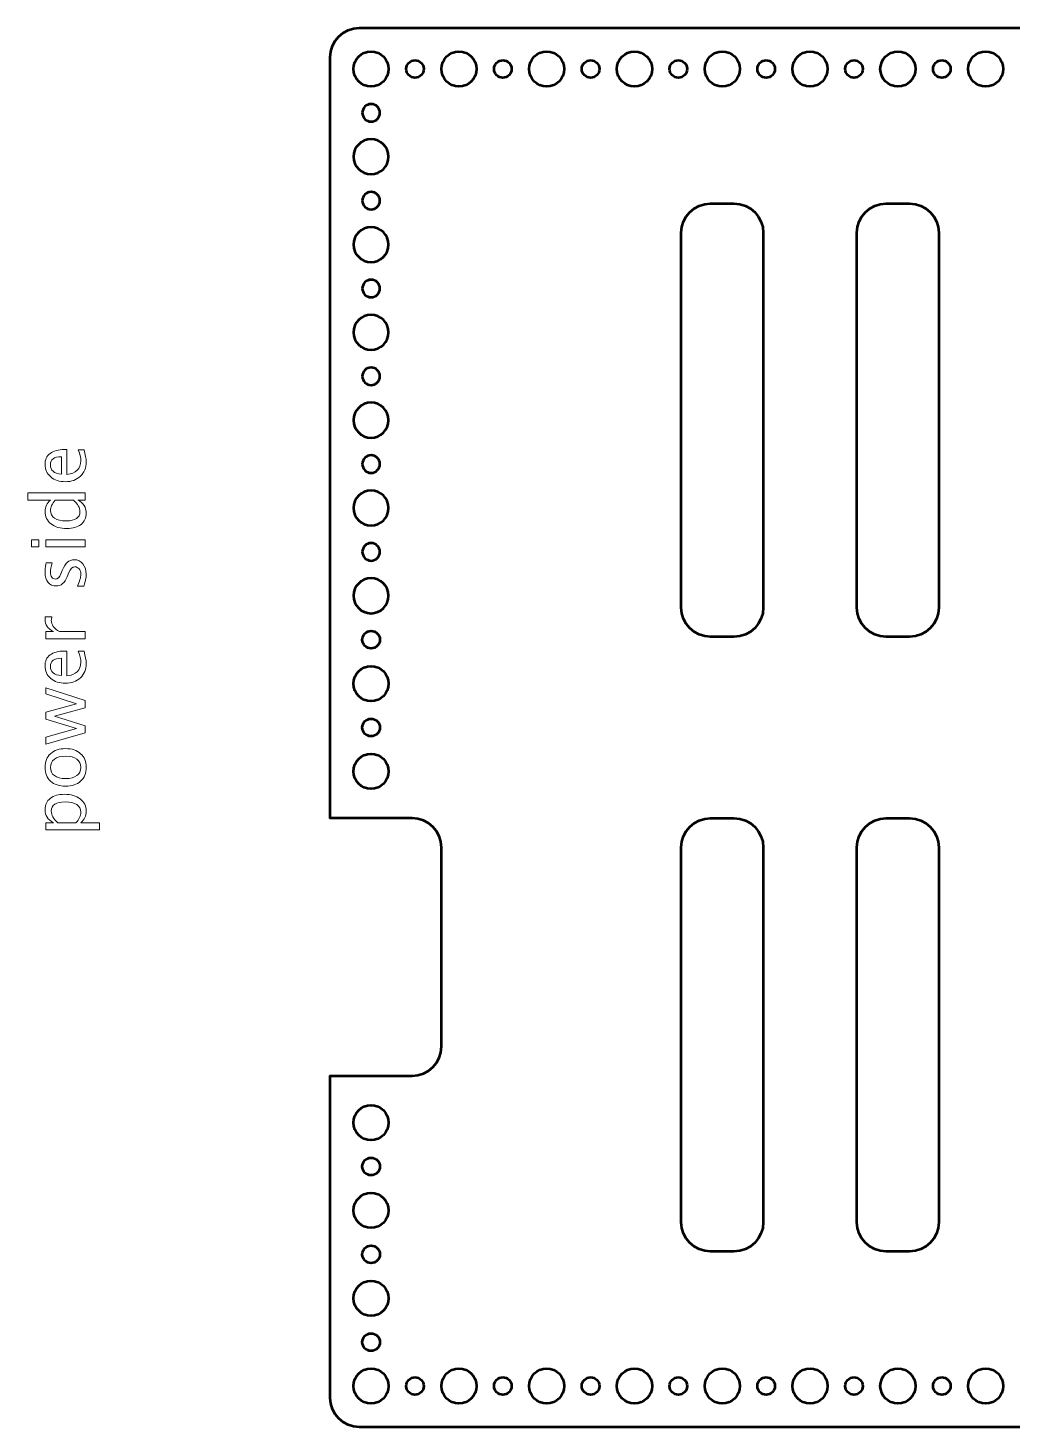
# Model space of a CAD drawing. Header units: centimetres. Extents: x -69 to 69, y -115 to 104.
# Drawn here: x -21.61 to -4.8, y -56.95 to -33.05 of the extents above; entities that cross this region are included whole.
import ezdxf

# ---------------------------------------------------------------- set-up
doc = ezdxf.new("R2010")
doc.units = ezdxf.units.CM
doc.header["$MEASUREMENT"] = 0
doc.layers.add('Layer 1', color=7, linetype='Continuous')

msp = doc.modelspace()

# ---------------------------------------------------------------- linework, layer by layer
at = {"layer": 'Layer 1', "lineweight": 53}
for centre, major_axis in [((-15.75001, -33.75001), (0, 0.30001)), ((-14.25001, -33.75001), (0, 0.30001)), ((-12.75001, -33.75001), (0, 0.30001)), ((-11.25001, -33.75001), (0, 0.30001)), ((-9.75001, -33.75001), (0, 0.30001)), ((-8.25001, -33.75001), (0, 0.30001)), ((-6.75001, -33.75001), (0, 0.30001)), ((-5.25001, -33.75001), (0, 0.30001)), ((-15, -33.75), (0, 0.15)), ((-13.5, -33.75), (0, 0.15)), ((-12, -33.75), (0, 0.15)), ((-10.5, -33.75), (0, 0.15)), ((-9, -33.75), (0, 0.15)), ((-7.5, -33.75), (0, 0.15)), ((-6, -33.75), (0, 0.15)), ((-15.75001, -56.25001), (0, 0.30001)), ((-15, -56.25), (0, 0.15)), ((-14.25001, -56.25001), (0, 0.30001)), ((-13.5, -56.25), (0, 0.15)), ((-12.75001, -56.25001), (0, 0.30001)), ((-12, -56.25), (0, 0.15)), ((-11.25001, -56.25001), (0, 0.30001)), ((-10.5, -56.25), (0, 0.15)), ((-9.75001, -56.25001), (0, 0.30001)), ((-9, -56.25), (0, 0.15)), ((-8.25001, -56.25001), (0, 0.30001)), ((-7.5, -56.25), (0, 0.15)), ((-6.75001, -56.25001), (0, 0.30001)), ((-6, -56.25), (0, 0.15)), ((-5.25001, -56.25001), (0, 0.30001))]:
    msp.add_ellipse(centre, major_axis=major_axis, ratio=1, dxfattribs=at)
for points, knots in [([(16.45, -56.45), (16.45, -56.45), (16.45, -33.55), (16.45, -33.55), (16.45, -33.55), (16.45, -33.27386), (16.22614, -33.05), (15.95, -33.05), (15.95, -33.05), (15.95, -33.05), (-15.95, -33.05), (-15.95, -33.05), (-15.95, -33.05), (-16.22614, -33.05), (-16.45, -33.27386), (-16.45, -33.55), (-16.45, -33.55), (-16.45, -33.55), (-16.45, -46.55), (-16.45, -46.55), (-16.45, -46.55), (-16.45, -46.55), (-15.05, -46.55), (-15.05, -46.55), (-15.05, -46.55), (-14.77386, -46.55), (-14.55, -46.77386), (-14.55, -47.05), (-14.55, -47.05), (-14.55, -47.05), (-14.55, -50.45), (-14.55, -50.45), (-14.55, -50.45), (-14.55, -50.72614), (-14.77386, -50.95), (-15.05, -50.95), (-15.05, -50.95), (-15.05, -50.95), (-16.45, -50.95), (-16.45, -50.95), (-16.45, -50.95), (-16.45, -50.95), (-16.45, -56.45), (-16.45, -56.45), (-16.45, -56.45), (-16.45, -56.72614), (-16.22614, -56.95), (-15.95, -56.95), (-15.95, -56.95), (-15.95, -56.95), (15.95, -56.95), (15.95, -56.95), (15.95, -56.95), (16.22614, -56.95), (16.45, -56.72614), (16.45, -56.45)], [0, 0, 0, 0, 0.06666667, 0.06666667, 0.06666667, 0.06666667, 0.13333333, 0.13333333, 0.13333333, 0.13333333, 0.2, 0.2, 0.2, 0.2, 0.26666667, 0.26666667, 0.26666667, 0.26666667, 0.33333333, 0.33333333, 0.33333333, 0.33333333, 0.4, 0.4, 0.4, 0.4, 0.46666667, 0.46666667, 0.46666667, 0.46666667, 0.53333333, 0.53333333, 0.53333333, 0.53333333, 0.6, 0.6, 0.6, 0.6, 0.66666667, 0.66666667, 0.66666667, 0.66666667, 0.73333333, 0.73333333, 0.73333333, 0.73333333, 0.8, 0.8, 0.8, 0.8, 0.86666667, 0.86666667, 0.86666667, 0.86666667, 1, 1, 1, 1]), ([(-15.9, -34.5), (-15.9, -34.41716), (-15.83284, -34.35), (-15.75, -34.35), (-15.75, -34.35), (-15.66716, -34.35), (-15.6, -34.41716), (-15.6, -34.5), (-15.6, -34.5), (-15.6, -34.58284), (-15.66716, -34.65), (-15.75, -34.65), (-15.75, -34.65), (-15.83284, -34.65), (-15.9, -34.58284), (-15.9, -34.5)], [0, 0, 0, 0, 0.2, 0.2, 0.2, 0.2, 0.4, 0.4, 0.4, 0.4, 0.6, 0.6, 0.6, 0.6, 1, 1, 1, 1]), ([(-16.05, -35.25), (-16.05, -35.08431), (-15.91569, -34.95), (-15.75, -34.95), (-15.75, -34.95), (-15.58431, -34.95), (-15.45, -35.08431), (-15.45, -35.25), (-15.45, -35.25), (-15.45, -35.41569), (-15.58431, -35.55), (-15.75, -35.55), (-15.75, -35.55), (-15.91569, -35.55), (-16.05, -35.41569), (-16.05, -35.25)], [0, 0, 0, 0, 0.2, 0.2, 0.2, 0.2, 0.4, 0.4, 0.4, 0.4, 0.6, 0.6, 0.6, 0.6, 1, 1, 1, 1]), ([(-15.9, -36), (-15.9, -35.91716), (-15.83284, -35.85), (-15.75, -35.85), (-15.75, -35.85), (-15.66716, -35.85), (-15.6, -35.91716), (-15.6, -36), (-15.6, -36), (-15.6, -36.08284), (-15.66716, -36.15), (-15.75, -36.15), (-15.75, -36.15), (-15.83284, -36.15), (-15.9, -36.08284), (-15.9, -36)], [0, 0, 0, 0, 0.2, 0.2, 0.2, 0.2, 0.4, 0.4, 0.4, 0.4, 0.6, 0.6, 0.6, 0.6, 1, 1, 1, 1]), ([(-9.05, -42.95), (-9.05, -42.95), (-9.05, -36.55), (-9.05, -36.55), (-9.05, -36.55), (-9.05, -36.27386), (-9.27386, -36.05), (-9.55, -36.05), (-9.55, -36.05), (-9.55, -36.05), (-9.95, -36.05), (-9.95, -36.05), (-9.95, -36.05), (-10.22614, -36.05), (-10.45, -36.27386), (-10.45, -36.55), (-10.45, -36.55), (-10.45, -36.55), (-10.45, -42.95), (-10.45, -42.95), (-10.45, -42.95), (-10.45, -43.22614), (-10.22614, -43.45), (-9.95, -43.45), (-9.95, -43.45), (-9.95, -43.45), (-9.55, -43.45), (-9.55, -43.45), (-9.55, -43.45), (-9.27386, -43.45), (-9.05, -43.22614), (-9.05, -42.95)], [0, 0, 0, 0, 0.11111111, 0.11111111, 0.11111111, 0.11111111, 0.22222222, 0.22222222, 0.22222222, 0.22222222, 0.33333333, 0.33333333, 0.33333333, 0.33333333, 0.44444444, 0.44444444, 0.44444444, 0.44444444, 0.55555556, 0.55555556, 0.55555556, 0.55555556, 0.66666667, 0.66666667, 0.66666667, 0.66666667, 0.77777778, 0.77777778, 0.77777778, 0.77777778, 1, 1, 1, 1]), ([(-6.05, -42.95), (-6.05, -42.95), (-6.05, -36.55), (-6.05, -36.55), (-6.05, -36.55), (-6.05, -36.27386), (-6.27386, -36.05), (-6.55, -36.05), (-6.55, -36.05), (-6.55, -36.05), (-6.95, -36.05), (-6.95, -36.05), (-6.95, -36.05), (-7.22614, -36.05), (-7.45, -36.27386), (-7.45, -36.55), (-7.45, -36.55), (-7.45, -36.55), (-7.45, -42.95), (-7.45, -42.95), (-7.45, -42.95), (-7.45, -43.22614), (-7.22614, -43.45), (-6.95, -43.45), (-6.95, -43.45), (-6.95, -43.45), (-6.55, -43.45), (-6.55, -43.45), (-6.55, -43.45), (-6.27386, -43.45), (-6.05, -43.22614), (-6.05, -42.95)], [0, 0, 0, 0, 0.11111111, 0.11111111, 0.11111111, 0.11111111, 0.22222222, 0.22222222, 0.22222222, 0.22222222, 0.33333333, 0.33333333, 0.33333333, 0.33333333, 0.44444444, 0.44444444, 0.44444444, 0.44444444, 0.55555556, 0.55555556, 0.55555556, 0.55555556, 0.66666667, 0.66666667, 0.66666667, 0.66666667, 0.77777778, 0.77777778, 0.77777778, 0.77777778, 1, 1, 1, 1]), ([(-16.05, -36.75), (-16.05, -36.58431), (-15.91569, -36.45), (-15.75, -36.45), (-15.75, -36.45), (-15.58431, -36.45), (-15.45, -36.58431), (-15.45, -36.75), (-15.45, -36.75), (-15.45, -36.91569), (-15.58431, -37.05), (-15.75, -37.05), (-15.75, -37.05), (-15.91569, -37.05), (-16.05, -36.91569), (-16.05, -36.75)], [0, 0, 0, 0, 0.2, 0.2, 0.2, 0.2, 0.4, 0.4, 0.4, 0.4, 0.6, 0.6, 0.6, 0.6, 1, 1, 1, 1]), ([(-15.9, -37.5), (-15.9, -37.41716), (-15.83284, -37.35), (-15.75, -37.35), (-15.75, -37.35), (-15.66716, -37.35), (-15.6, -37.41716), (-15.6, -37.5), (-15.6, -37.5), (-15.6, -37.58284), (-15.66716, -37.65), (-15.75, -37.65), (-15.75, -37.65), (-15.83284, -37.65), (-15.9, -37.58284), (-15.9, -37.5)], [0, 0, 0, 0, 0.2, 0.2, 0.2, 0.2, 0.4, 0.4, 0.4, 0.4, 0.6, 0.6, 0.6, 0.6, 1, 1, 1, 1]), ([(-16.05, -38.25), (-16.05, -38.08431), (-15.91569, -37.95), (-15.75, -37.95), (-15.75, -37.95), (-15.58431, -37.95), (-15.45, -38.08431), (-15.45, -38.25), (-15.45, -38.25), (-15.45, -38.41569), (-15.58431, -38.55), (-15.75, -38.55), (-15.75, -38.55), (-15.91569, -38.55), (-16.05, -38.41569), (-16.05, -38.25)], [0, 0, 0, 0, 0.2, 0.2, 0.2, 0.2, 0.4, 0.4, 0.4, 0.4, 0.6, 0.6, 0.6, 0.6, 1, 1, 1, 1]), ([(-15.9, -39), (-15.9, -38.91716), (-15.83284, -38.85), (-15.75, -38.85), (-15.75, -38.85), (-15.66716, -38.85), (-15.6, -38.91716), (-15.6, -39), (-15.6, -39), (-15.6, -39.08284), (-15.66716, -39.15), (-15.75, -39.15), (-15.75, -39.15), (-15.83284, -39.15), (-15.9, -39.08284), (-15.9, -39)], [0, 0, 0, 0, 0.2, 0.2, 0.2, 0.2, 0.4, 0.4, 0.4, 0.4, 0.6, 0.6, 0.6, 0.6, 1, 1, 1, 1]), ([(-16.05, -39.75), (-16.05, -39.58431), (-15.91569, -39.45), (-15.75, -39.45), (-15.75, -39.45), (-15.58431, -39.45), (-15.45, -39.58431), (-15.45, -39.75), (-15.45, -39.75), (-15.45, -39.91569), (-15.58431, -40.05), (-15.75, -40.05), (-15.75, -40.05), (-15.91569, -40.05), (-16.05, -39.91569), (-16.05, -39.75)], [0, 0, 0, 0, 0.2, 0.2, 0.2, 0.2, 0.4, 0.4, 0.4, 0.4, 0.6, 0.6, 0.6, 0.6, 1, 1, 1, 1]), ([(-15.9, -40.5), (-15.9, -40.41716), (-15.83284, -40.35), (-15.75, -40.35), (-15.75, -40.35), (-15.66716, -40.35), (-15.6, -40.41716), (-15.6, -40.5), (-15.6, -40.5), (-15.6, -40.58284), (-15.66716, -40.65), (-15.75, -40.65), (-15.75, -40.65), (-15.83284, -40.65), (-15.9, -40.58284), (-15.9, -40.5)], [0, 0, 0, 0, 0.2, 0.2, 0.2, 0.2, 0.4, 0.4, 0.4, 0.4, 0.6, 0.6, 0.6, 0.6, 1, 1, 1, 1]), ([(-16.05, -41.25), (-16.05, -41.08431), (-15.91569, -40.95), (-15.75, -40.95), (-15.75, -40.95), (-15.58431, -40.95), (-15.45, -41.08431), (-15.45, -41.25), (-15.45, -41.25), (-15.45, -41.41569), (-15.58431, -41.55), (-15.75, -41.55), (-15.75, -41.55), (-15.91569, -41.55), (-16.05, -41.41569), (-16.05, -41.25)], [0, 0, 0, 0, 0.2, 0.2, 0.2, 0.2, 0.4, 0.4, 0.4, 0.4, 0.6, 0.6, 0.6, 0.6, 1, 1, 1, 1]), ([(-15.9, -42), (-15.9, -41.91716), (-15.83284, -41.85), (-15.75, -41.85), (-15.75, -41.85), (-15.66716, -41.85), (-15.6, -41.91716), (-15.6, -42), (-15.6, -42), (-15.6, -42.08284), (-15.66716, -42.15), (-15.75, -42.15), (-15.75, -42.15), (-15.83284, -42.15), (-15.9, -42.08284), (-15.9, -42)], [0, 0, 0, 0, 0.2, 0.2, 0.2, 0.2, 0.4, 0.4, 0.4, 0.4, 0.6, 0.6, 0.6, 0.6, 1, 1, 1, 1]), ([(-16.05, -42.75), (-16.05, -42.58431), (-15.91569, -42.45), (-15.75, -42.45), (-15.75, -42.45), (-15.58431, -42.45), (-15.45, -42.58431), (-15.45, -42.75), (-15.45, -42.75), (-15.45, -42.91569), (-15.58431, -43.05), (-15.75, -43.05), (-15.75, -43.05), (-15.91569, -43.05), (-16.05, -42.91569), (-16.05, -42.75)], [0, 0, 0, 0, 0.2, 0.2, 0.2, 0.2, 0.4, 0.4, 0.4, 0.4, 0.6, 0.6, 0.6, 0.6, 1, 1, 1, 1]), ([(-15.6, -43.5), (-15.6, -43.41716), (-15.66716, -43.35), (-15.75, -43.35), (-15.75, -43.35), (-15.83284, -43.35), (-15.9, -43.41716), (-15.9, -43.5), (-15.9, -43.5), (-15.9, -43.58284), (-15.83284, -43.65), (-15.75, -43.65), (-15.75, -43.65), (-15.66716, -43.65), (-15.6, -43.58284), (-15.6, -43.5)], [0, 0, 0, 0, 0.2, 0.2, 0.2, 0.2, 0.4, 0.4, 0.4, 0.4, 0.6, 0.6, 0.6, 0.6, 1, 1, 1, 1]), ([(-15.45, -44.25), (-15.45, -44.08431), (-15.58431, -43.95), (-15.75, -43.95), (-15.75, -43.95), (-15.91569, -43.95), (-16.05, -44.08431), (-16.05, -44.25), (-16.05, -44.25), (-16.05, -44.41569), (-15.91569, -44.55), (-15.75, -44.55), (-15.75, -44.55), (-15.58431, -44.55), (-15.45, -44.41569), (-15.45, -44.25)], [0, 0, 0, 0, 0.2, 0.2, 0.2, 0.2, 0.4, 0.4, 0.4, 0.4, 0.6, 0.6, 0.6, 0.6, 1, 1, 1, 1]), ([(-15.6, -45), (-15.6, -44.91716), (-15.66716, -44.85), (-15.75, -44.85), (-15.75, -44.85), (-15.83284, -44.85), (-15.9, -44.91716), (-15.9, -45), (-15.9, -45), (-15.9, -45.08284), (-15.83284, -45.15), (-15.75, -45.15), (-15.75, -45.15), (-15.66716, -45.15), (-15.6, -45.08284), (-15.6, -45)], [0, 0, 0, 0, 0.2, 0.2, 0.2, 0.2, 0.4, 0.4, 0.4, 0.4, 0.6, 0.6, 0.6, 0.6, 1, 1, 1, 1]), ([(-15.45, -45.75), (-15.45, -45.58431), (-15.58431, -45.45), (-15.75, -45.45), (-15.75, -45.45), (-15.91569, -45.45), (-16.05, -45.58431), (-16.05, -45.75), (-16.05, -45.75), (-16.05, -45.91569), (-15.91569, -46.05), (-15.75, -46.05), (-15.75, -46.05), (-15.58431, -46.05), (-15.45, -45.91569), (-15.45, -45.75)], [0, 0, 0, 0, 0.2, 0.2, 0.2, 0.2, 0.4, 0.4, 0.4, 0.4, 0.6, 0.6, 0.6, 0.6, 1, 1, 1, 1]), ([(-9.05, -53.45), (-9.05, -53.45), (-9.05, -47.05), (-9.05, -47.05), (-9.05, -47.05), (-9.05, -46.77386), (-9.27386, -46.55), (-9.55, -46.55), (-9.55, -46.55), (-9.55, -46.55), (-9.95, -46.55), (-9.95, -46.55), (-9.95, -46.55), (-10.22614, -46.55), (-10.45, -46.77386), (-10.45, -47.05), (-10.45, -47.05), (-10.45, -47.05), (-10.45, -53.45), (-10.45, -53.45), (-10.45, -53.45), (-10.45, -53.72614), (-10.22614, -53.95), (-9.95, -53.95), (-9.95, -53.95), (-9.95, -53.95), (-9.55, -53.95), (-9.55, -53.95), (-9.55, -53.95), (-9.27386, -53.95), (-9.05, -53.72614), (-9.05, -53.45)], [0, 0, 0, 0, 0.11111111, 0.11111111, 0.11111111, 0.11111111, 0.22222222, 0.22222222, 0.22222222, 0.22222222, 0.33333333, 0.33333333, 0.33333333, 0.33333333, 0.44444444, 0.44444444, 0.44444444, 0.44444444, 0.55555556, 0.55555556, 0.55555556, 0.55555556, 0.66666667, 0.66666667, 0.66666667, 0.66666667, 0.77777778, 0.77777778, 0.77777778, 0.77777778, 1, 1, 1, 1]), ([(-6.05, -53.45), (-6.05, -53.45), (-6.05, -47.05), (-6.05, -47.05), (-6.05, -47.05), (-6.05, -46.77386), (-6.27386, -46.55), (-6.55, -46.55), (-6.55, -46.55), (-6.55, -46.55), (-6.95, -46.55), (-6.95, -46.55), (-6.95, -46.55), (-7.22614, -46.55), (-7.45, -46.77386), (-7.45, -47.05), (-7.45, -47.05), (-7.45, -47.05), (-7.45, -53.45), (-7.45, -53.45), (-7.45, -53.45), (-7.45, -53.72614), (-7.22614, -53.95), (-6.95, -53.95), (-6.95, -53.95), (-6.95, -53.95), (-6.55, -53.95), (-6.55, -53.95), (-6.55, -53.95), (-6.27386, -53.95), (-6.05, -53.72614), (-6.05, -53.45)], [0, 0, 0, 0, 0.11111111, 0.11111111, 0.11111111, 0.11111111, 0.22222222, 0.22222222, 0.22222222, 0.22222222, 0.33333333, 0.33333333, 0.33333333, 0.33333333, 0.44444444, 0.44444444, 0.44444444, 0.44444444, 0.55555556, 0.55555556, 0.55555556, 0.55555556, 0.66666667, 0.66666667, 0.66666667, 0.66666667, 0.77777778, 0.77777778, 0.77777778, 0.77777778, 1, 1, 1, 1]), ([(-15.45, -51.75), (-15.45, -51.58431), (-15.58431, -51.45), (-15.75, -51.45), (-15.75, -51.45), (-15.91569, -51.45), (-16.05, -51.58431), (-16.05, -51.75), (-16.05, -51.75), (-16.05, -51.91568), (-15.91569, -52.05), (-15.75, -52.05), (-15.75, -52.05), (-15.58431, -52.05), (-15.45, -51.91568), (-15.45, -51.75)], [0, 0, 0, 0, 0.2, 0.2, 0.2, 0.2, 0.4, 0.4, 0.4, 0.4, 0.6, 0.6, 0.6, 0.6, 1, 1, 1, 1]), ([(-15.6, -52.5), (-15.6, -52.41716), (-15.66716, -52.35), (-15.75, -52.35), (-15.75, -52.35), (-15.83284, -52.35), (-15.9, -52.41716), (-15.9, -52.5), (-15.9, -52.5), (-15.9, -52.58284), (-15.83284, -52.65), (-15.75, -52.65), (-15.75, -52.65), (-15.66716, -52.65), (-15.6, -52.58284), (-15.6, -52.5)], [0, 0, 0, 0, 0.2, 0.2, 0.2, 0.2, 0.4, 0.4, 0.4, 0.4, 0.6, 0.6, 0.6, 0.6, 1, 1, 1, 1]), ([(-15.45, -53.25), (-15.45, -53.08431), (-15.58431, -52.95), (-15.75, -52.95), (-15.75, -52.95), (-15.91569, -52.95), (-16.05, -53.08431), (-16.05, -53.25), (-16.05, -53.25), (-16.05, -53.41568), (-15.91569, -53.55), (-15.75, -53.55), (-15.75, -53.55), (-15.58431, -53.55), (-15.45, -53.41568), (-15.45, -53.25)], [0, 0, 0, 0, 0.2, 0.2, 0.2, 0.2, 0.4, 0.4, 0.4, 0.4, 0.6, 0.6, 0.6, 0.6, 1, 1, 1, 1]), ([(-15.6, -54), (-15.6, -53.91716), (-15.66716, -53.85), (-15.75, -53.85), (-15.75, -53.85), (-15.83284, -53.85), (-15.9, -53.91716), (-15.9, -54), (-15.9, -54), (-15.9, -54.08284), (-15.83284, -54.15), (-15.75, -54.15), (-15.75, -54.15), (-15.66716, -54.15), (-15.6, -54.08284), (-15.6, -54)], [0, 0, 0, 0, 0.2, 0.2, 0.2, 0.2, 0.4, 0.4, 0.4, 0.4, 0.6, 0.6, 0.6, 0.6, 1, 1, 1, 1]), ([(-15.45, -54.75), (-15.45, -54.58431), (-15.58431, -54.45), (-15.75, -54.45), (-15.75, -54.45), (-15.91569, -54.45), (-16.05, -54.58431), (-16.05, -54.75), (-16.05, -54.75), (-16.05, -54.91568), (-15.91569, -55.05), (-15.75, -55.05), (-15.75, -55.05), (-15.58431, -55.05), (-15.45, -54.91568), (-15.45, -54.75)], [0, 0, 0, 0, 0.2, 0.2, 0.2, 0.2, 0.4, 0.4, 0.4, 0.4, 0.6, 0.6, 0.6, 0.6, 1, 1, 1, 1]), ([(-15.6, -55.5), (-15.6, -55.41716), (-15.66716, -55.35), (-15.75, -55.35), (-15.75, -55.35), (-15.83284, -55.35), (-15.9, -55.41716), (-15.9, -55.5), (-15.9, -55.5), (-15.9, -55.58284), (-15.83284, -55.65), (-15.75, -55.65), (-15.75, -55.65), (-15.66716, -55.65), (-15.6, -55.58284), (-15.6, -55.5)], [0, 0, 0, 0, 0.2, 0.2, 0.2, 0.2, 0.4, 0.4, 0.4, 0.4, 0.6, 0.6, 0.6, 0.6, 1, 1, 1, 1])]:
    msp.add_open_spline(points, degree=3, knots=knots, dxfattribs=at)
at = {"layer": 'Layer 1', "color": 5, "lineweight": 9}
for points, knots in [([(-20.65456, -40.25421), (-20.63001, -40.33612), (-20.61773, -40.40619), (-20.61773, -40.46461), (-20.61773, -40.46461), (-20.61773, -40.5643), (-20.65075, -40.64537), (-20.71658, -40.70781), (-20.71658, -40.70781), (-20.78241, -40.77025), (-20.86771, -40.80158), (-20.9727, -40.80158), (-20.9727, -40.80158), (-21.07451, -40.80158), (-21.15812, -40.77406), (-21.22352, -40.71882), (-21.22352, -40.71882), (-21.28871, -40.66357), (-21.32131, -40.59288), (-21.32131, -40.50673), (-21.32131, -40.50673), (-21.32131, -40.42524), (-21.29231, -40.36216), (-21.23432, -40.31771), (-21.23432, -40.31771), (-21.17632, -40.27326), (-21.09419, -40.25103), (-20.98772, -40.25103), (-20.98772, -40.25103), (-20.98772, -40.25103), (-20.95047, -40.25167), (-20.95047, -40.25167), (-20.95047, -40.25167), (-20.95047, -40.25167), (-20.95047, -40.67712), (-20.95047, -40.67712), (-20.95047, -40.67712), (-20.7896, -40.65934), (-20.70917, -40.58081), (-20.70917, -40.44175), (-20.70917, -40.44175), (-20.70917, -40.39073), (-20.72356, -40.32829), (-20.75235, -40.25421), (-20.75235, -40.25421), (-20.75235, -40.25421), (-20.65456, -40.25421), (-20.65456, -40.25421)], [0, 0, 0, 0, 0.07692308, 0.07692308, 0.07692308, 0.07692308, 0.15384615, 0.15384615, 0.15384615, 0.15384615, 0.23076923, 0.23076923, 0.23076923, 0.23076923, 0.30769231, 0.30769231, 0.30769231, 0.30769231, 0.38461538, 0.38461538, 0.38461538, 0.38461538, 0.46153846, 0.46153846, 0.46153846, 0.46153846, 0.53846154, 0.53846154, 0.53846154, 0.53846154, 0.61538462, 0.61538462, 0.61538462, 0.61538462, 0.69230769, 0.69230769, 0.69230769, 0.69230769, 0.76923077, 0.76923077, 0.76923077, 0.76923077, 0.84615385, 0.84615385, 0.84615385, 0.84615385, 1, 1, 1, 1]), ([(-21.04191, -40.67077), (-21.04191, -40.67077), (-21.04191, -40.37359), (-21.04191, -40.37359), (-21.04191, -40.37359), (-21.16722, -40.37359), (-21.22987, -40.42037), (-21.22987, -40.51371), (-21.22987, -40.51371), (-21.22987, -40.60769), (-21.16722, -40.65997), (-21.04191, -40.67077)], [0, 0, 0, 0, 0.25, 0.25, 0.25, 0.25, 0.5, 0.5, 0.5, 0.5, 1, 1, 1, 1]), ([(-20.63297, -41.11442), (-20.63297, -41.11442), (-20.75934, -41.11442), (-20.75934, -41.11442), (-20.75934, -41.11442), (-20.66493, -41.16416), (-20.61773, -41.23909), (-20.61773, -41.33921), (-20.61773, -41.33921), (-20.61773, -41.42049), (-20.64715, -41.48441), (-20.70621, -41.53098), (-20.70621, -41.53098), (-20.76526, -41.57755), (-20.84591, -41.60083), (-20.94814, -41.60083), (-20.94814, -41.60083), (-21.0599, -41.60083), (-21.14986, -41.57437), (-21.21802, -41.52167), (-21.21802, -41.52167), (-21.28596, -41.46875), (-21.32004, -41.39932), (-21.32004, -41.31317), (-21.32004, -41.31317), (-21.32004, -41.23338), (-21.28956, -41.16691), (-21.22839, -41.11442), (-21.22839, -41.11442), (-21.22839, -41.11442), (-21.61214, -41.11442), (-21.61214, -41.11442), (-21.61214, -41.11442), (-21.61214, -41.11442), (-21.61214, -40.9925), (-21.61214, -40.9925), (-21.61214, -40.9925), (-21.61214, -40.9925), (-20.63297, -40.9925), (-20.63297, -40.9925), (-20.63297, -40.9925), (-20.63297, -40.9925), (-20.63297, -41.11442), (-20.63297, -41.11442)], [0, 0, 0, 0, 0.08333333, 0.08333333, 0.08333333, 0.08333333, 0.16666667, 0.16666667, 0.16666667, 0.16666667, 0.25, 0.25, 0.25, 0.25, 0.33333333, 0.33333333, 0.33333333, 0.33333333, 0.41666667, 0.41666667, 0.41666667, 0.41666667, 0.5, 0.5, 0.5, 0.5, 0.58333333, 0.58333333, 0.58333333, 0.58333333, 0.66666667, 0.66666667, 0.66666667, 0.66666667, 0.75, 0.75, 0.75, 0.75, 0.83333333, 0.83333333, 0.83333333, 0.83333333, 1, 1, 1, 1]), ([(-21.14499, -41.11442), (-21.20066, -41.17771), (-21.2286, -41.23761), (-21.2286, -41.29434), (-21.2286, -41.29434), (-21.2286, -41.35022), (-21.20532, -41.3934), (-21.15854, -41.42409), (-21.15854, -41.42409), (-21.11197, -41.45478), (-21.04593, -41.47002), (-20.96042, -41.47002), (-20.96042, -41.47002), (-20.80315, -41.47002), (-20.72441, -41.41795), (-20.72441, -41.3136), (-20.72441, -41.3136), (-20.72441, -41.24586), (-20.76145, -41.1794), (-20.83532, -41.11442), (-20.83532, -41.11442), (-20.83532, -41.11442), (-21.14499, -41.11442), (-21.14499, -41.11442)], [0, 0, 0, 0, 0.14285714, 0.14285714, 0.14285714, 0.14285714, 0.28571429, 0.28571429, 0.28571429, 0.28571429, 0.42857143, 0.42857143, 0.42857143, 0.42857143, 0.57142857, 0.57142857, 0.57142857, 0.57142857, 0.71428571, 0.71428571, 0.71428571, 0.71428571, 1, 1, 1, 1]), ([(-21.42926, -41.91452), (-21.42926, -41.91452), (-21.55118, -41.91452), (-21.55118, -41.91452), (-21.55118, -41.91452), (-21.55118, -41.91452), (-21.55118, -41.7926), (-21.55118, -41.7926), (-21.55118, -41.7926), (-21.55118, -41.7926), (-21.42926, -41.7926), (-21.42926, -41.7926), (-21.42926, -41.7926), (-21.42926, -41.7926), (-21.42926, -41.91452), (-21.42926, -41.91452)], [0, 0, 0, 0, 0.2, 0.2, 0.2, 0.2, 0.4, 0.4, 0.4, 0.4, 0.6, 0.6, 0.6, 0.6, 1, 1, 1, 1]), ([(-20.63297, -41.91452), (-20.63297, -41.91452), (-21.30607, -41.91452), (-21.30607, -41.91452), (-21.30607, -41.91452), (-21.30607, -41.91452), (-21.30607, -41.7926), (-21.30607, -41.7926), (-21.30607, -41.7926), (-21.30607, -41.7926), (-20.63297, -41.7926), (-20.63297, -41.7926), (-20.63297, -41.7926), (-20.63297, -41.7926), (-20.63297, -41.91452), (-20.63297, -41.91452)], [0, 0, 0, 0, 0.2, 0.2, 0.2, 0.2, 0.4, 0.4, 0.4, 0.4, 0.6, 0.6, 0.6, 0.6, 1, 1, 1, 1]), ([(-20.6571, -42.58614), (-20.6571, -42.58614), (-20.76886, -42.58614), (-20.76886, -42.58614), (-20.76886, -42.58614), (-20.72907, -42.50634), (-20.70917, -42.43713), (-20.70917, -42.37807), (-20.70917, -42.37807), (-20.70917, -42.34293), (-20.7187, -42.31372), (-20.73775, -42.29065), (-20.73775, -42.29065), (-20.75658, -42.26758), (-20.78029, -42.25594), (-20.80887, -42.25594), (-20.80887, -42.25594), (-20.85056, -42.25594), (-20.88507, -42.28832), (-20.91237, -42.35309), (-20.91237, -42.35309), (-20.91237, -42.35309), (-20.94264, -42.42443), (-20.94264, -42.42443), (-20.94264, -42.42443), (-20.98624, -42.52962), (-21.04932, -42.58233), (-21.13123, -42.58233), (-21.13123, -42.58233), (-21.18987, -42.58233), (-21.23601, -42.56159), (-21.26966, -42.5201), (-21.26966, -42.5201), (-21.30332, -42.47861), (-21.32004, -42.42167), (-21.32004, -42.3495), (-21.32004, -42.3495), (-21.32004, -42.31203), (-21.31496, -42.26546), (-21.30459, -42.21022), (-21.30459, -42.21022), (-21.30459, -42.21022), (-21.29972, -42.18482), (-21.29972, -42.18482), (-21.29972, -42.18482), (-21.29972, -42.18482), (-21.19812, -42.18482), (-21.19812, -42.18482), (-21.19812, -42.18482), (-21.21844, -42.25276), (-21.2286, -42.30695), (-21.2286, -42.34738), (-21.2286, -42.34738), (-21.2286, -42.38294), (-21.22077, -42.41109), (-21.20532, -42.43247), (-21.20532, -42.43247), (-21.18987, -42.45364), (-21.16912, -42.46422), (-21.14309, -42.46422), (-21.14309, -42.46422), (-21.10647, -42.46422), (-21.07535, -42.43459), (-21.05017, -42.37511), (-21.05017, -42.37511), (-21.05017, -42.37511), (-21.0254, -42.31648), (-21.0254, -42.31648), (-21.0254, -42.31648), (-20.99746, -42.25001), (-20.96783, -42.20302), (-20.93671, -42.17551), (-20.93671, -42.17551), (-20.9056, -42.14778), (-20.86665, -42.13402), (-20.82008, -42.13402), (-20.82008, -42.13402), (-20.76103, -42.13402), (-20.71256, -42.1573), (-20.67467, -42.20408), (-20.67467, -42.20408), (-20.63678, -42.25065), (-20.61773, -42.31034), (-20.61773, -42.38294), (-20.61773, -42.38294), (-20.61773, -42.43882), (-20.63085, -42.50634), (-20.6571, -42.58614)], [0, 0, 0, 0, 0.04347826, 0.04347826, 0.04347826, 0.04347826, 0.08695652, 0.08695652, 0.08695652, 0.08695652, 0.13043478, 0.13043478, 0.13043478, 0.13043478, 0.17391304, 0.17391304, 0.17391304, 0.17391304, 0.2173913, 0.2173913, 0.2173913, 0.2173913, 0.26086957, 0.26086957, 0.26086957, 0.26086957, 0.30434783, 0.30434783, 0.30434783, 0.30434783, 0.34782609, 0.34782609, 0.34782609, 0.34782609, 0.39130435, 0.39130435, 0.39130435, 0.39130435, 0.43478261, 0.43478261, 0.43478261, 0.43478261, 0.47826087, 0.47826087, 0.47826087, 0.47826087, 0.52173913, 0.52173913, 0.52173913, 0.52173913, 0.56521739, 0.56521739, 0.56521739, 0.56521739, 0.60869565, 0.60869565, 0.60869565, 0.60869565, 0.65217391, 0.65217391, 0.65217391, 0.65217391, 0.69565217, 0.69565217, 0.69565217, 0.69565217, 0.73913043, 0.73913043, 0.73913043, 0.73913043, 0.7826087, 0.7826087, 0.7826087, 0.7826087, 0.82608696, 0.82608696, 0.82608696, 0.82608696, 0.86956522, 0.86956522, 0.86956522, 0.86956522, 0.91304348, 0.91304348, 0.91304348, 0.91304348, 1, 1, 1, 1]), ([(-20.63297, -43.48339), (-20.63297, -43.48339), (-21.30607, -43.48339), (-21.30607, -43.48339), (-21.30607, -43.48339), (-21.30607, -43.48339), (-21.30607, -43.36147), (-21.30607, -43.36147), (-21.30607, -43.36147), (-21.30607, -43.36147), (-21.17886, -43.36147), (-21.17886, -43.36147), (-21.17886, -43.36147), (-21.27305, -43.313), (-21.32004, -43.24272), (-21.32004, -43.15044), (-21.32004, -43.15044), (-21.32004, -43.13795), (-21.31898, -43.12483), (-21.31687, -43.11128), (-21.31687, -43.11128), (-21.31687, -43.11128), (-21.20278, -43.11128), (-21.20278, -43.11128), (-21.20278, -43.11128), (-21.20976, -43.13245), (-21.21336, -43.15107), (-21.21336, -43.16716), (-21.21336, -43.16716), (-21.21336, -43.24463), (-21.16764, -43.3094), (-21.07599, -43.36147), (-21.07599, -43.36147), (-21.07599, -43.36147), (-20.63297, -43.36147), (-20.63297, -43.36147), (-20.63297, -43.36147), (-20.63297, -43.36147), (-20.63297, -43.48339), (-20.63297, -43.48339)], [0, 0, 0, 0, 0.09090909, 0.09090909, 0.09090909, 0.09090909, 0.18181818, 0.18181818, 0.18181818, 0.18181818, 0.27272727, 0.27272727, 0.27272727, 0.27272727, 0.36363636, 0.36363636, 0.36363636, 0.36363636, 0.45454545, 0.45454545, 0.45454545, 0.45454545, 0.54545455, 0.54545455, 0.54545455, 0.54545455, 0.63636364, 0.63636364, 0.63636364, 0.63636364, 0.72727273, 0.72727273, 0.72727273, 0.72727273, 0.81818182, 0.81818182, 0.81818182, 0.81818182, 1, 1, 1, 1]), ([(-20.65456, -43.69696), (-20.63001, -43.77887), (-20.61773, -43.84894), (-20.61773, -43.90736), (-20.61773, -43.90736), (-20.61773, -44.00705), (-20.65075, -44.08812), (-20.71658, -44.15056), (-20.71658, -44.15056), (-20.78241, -44.213), (-20.86771, -44.24433), (-20.9727, -44.24433), (-20.9727, -44.24433), (-21.07451, -44.24433), (-21.15812, -44.21681), (-21.22352, -44.16157), (-21.22352, -44.16157), (-21.28871, -44.10632), (-21.32131, -44.03563), (-21.32131, -43.94948), (-21.32131, -43.94948), (-21.32131, -43.86799), (-21.29231, -43.80491), (-21.23432, -43.76046), (-21.23432, -43.76046), (-21.17632, -43.71601), (-21.09419, -43.69378), (-20.98772, -43.69378), (-20.98772, -43.69378), (-20.98772, -43.69378), (-20.95047, -43.69442), (-20.95047, -43.69442), (-20.95047, -43.69442), (-20.95047, -43.69442), (-20.95047, -44.11987), (-20.95047, -44.11987), (-20.95047, -44.11987), (-20.7896, -44.10209), (-20.70917, -44.02356), (-20.70917, -43.8845), (-20.70917, -43.8845), (-20.70917, -43.83348), (-20.72356, -43.77104), (-20.75235, -43.69696), (-20.75235, -43.69696), (-20.75235, -43.69696), (-20.65456, -43.69696), (-20.65456, -43.69696)], [0, 0, 0, 0, 0.07692308, 0.07692308, 0.07692308, 0.07692308, 0.15384615, 0.15384615, 0.15384615, 0.15384615, 0.23076923, 0.23076923, 0.23076923, 0.23076923, 0.30769231, 0.30769231, 0.30769231, 0.30769231, 0.38461538, 0.38461538, 0.38461538, 0.38461538, 0.46153846, 0.46153846, 0.46153846, 0.46153846, 0.53846154, 0.53846154, 0.53846154, 0.53846154, 0.61538462, 0.61538462, 0.61538462, 0.61538462, 0.69230769, 0.69230769, 0.69230769, 0.69230769, 0.76923077, 0.76923077, 0.76923077, 0.76923077, 0.84615385, 0.84615385, 0.84615385, 0.84615385, 1, 1, 1, 1]), ([(-21.04191, -44.11352), (-21.04191, -44.11352), (-21.04191, -43.81634), (-21.04191, -43.81634), (-21.04191, -43.81634), (-21.16722, -43.81634), (-21.22987, -43.86312), (-21.22987, -43.95646), (-21.22987, -43.95646), (-21.22987, -44.05044), (-21.16722, -44.10272), (-21.04191, -44.11352)], [0, 0, 0, 0, 0.25, 0.25, 0.25, 0.25, 0.5, 0.5, 0.5, 0.5, 1, 1, 1, 1]), ([(-20.63297, -45.09079), (-20.63297, -45.09079), (-21.30607, -45.28383), (-21.30607, -45.28383), (-21.30607, -45.28383), (-21.30607, -45.28383), (-21.30607, -45.16487), (-21.30607, -45.16487), (-21.30607, -45.16487), (-21.30607, -45.16487), (-20.78347, -45.01692), (-20.78347, -45.01692), (-20.78347, -45.01692), (-20.78347, -45.01692), (-21.30607, -44.85732), (-21.30607, -44.85732), (-21.30607, -44.85732), (-21.30607, -44.85732), (-21.30607, -44.7354), (-21.30607, -44.7354), (-21.30607, -44.7354), (-21.30607, -44.7354), (-20.78431, -44.59507), (-20.78431, -44.59507), (-20.78431, -44.59507), (-20.78431, -44.59507), (-21.30607, -44.42531), (-21.30607, -44.42531), (-21.30607, -44.42531), (-21.30607, -44.42531), (-21.30607, -44.32117), (-21.30607, -44.32117), (-21.30607, -44.32117), (-21.30607, -44.32117), (-20.63297, -44.54088), (-20.63297, -44.54088), (-20.63297, -44.54088), (-20.63297, -44.54088), (-20.63297, -44.6628), (-20.63297, -44.6628), (-20.63297, -44.6628), (-20.63297, -44.6628), (-21.1579, -44.80716), (-21.1579, -44.80716), (-21.1579, -44.80716), (-21.1579, -44.80716), (-20.63297, -44.96887), (-20.63297, -44.96887), (-20.63297, -44.96887), (-20.63297, -44.96887), (-20.63297, -45.09079), (-20.63297, -45.09079)], [0, 0, 0, 0, 0.07142857, 0.07142857, 0.07142857, 0.07142857, 0.14285714, 0.14285714, 0.14285714, 0.14285714, 0.21428571, 0.21428571, 0.21428571, 0.21428571, 0.28571429, 0.28571429, 0.28571429, 0.28571429, 0.35714286, 0.35714286, 0.35714286, 0.35714286, 0.42857143, 0.42857143, 0.42857143, 0.42857143, 0.5, 0.5, 0.5, 0.5, 0.57142857, 0.57142857, 0.57142857, 0.57142857, 0.64285714, 0.64285714, 0.64285714, 0.64285714, 0.71428571, 0.71428571, 0.71428571, 0.71428571, 0.78571429, 0.78571429, 0.78571429, 0.78571429, 0.85714286, 0.85714286, 0.85714286, 0.85714286, 1, 1, 1, 1]), ([(-20.61773, -45.68176), (-20.61773, -45.78061), (-20.64927, -45.85892), (-20.71235, -45.9165), (-20.71235, -45.9165), (-20.77542, -45.97428), (-20.86115, -46.00307), (-20.96931, -46.00307), (-20.96931, -46.00307), (-21.07726, -46.00307), (-21.16277, -45.97428), (-21.22564, -45.9165), (-21.22564, -45.9165), (-21.2885, -45.85892), (-21.32004, -45.78061), (-21.32004, -45.68176), (-21.32004, -45.68176), (-21.32004, -45.58291), (-21.2885, -45.50459), (-21.22564, -45.44702), (-21.22564, -45.44702), (-21.16277, -45.38924), (-21.07726, -45.36045), (-20.96931, -45.36045), (-20.96931, -45.36045), (-20.86115, -45.36045), (-20.77542, -45.38924), (-20.71235, -45.44702), (-20.71235, -45.44702), (-20.64927, -45.50459), (-20.61773, -45.58291), (-20.61773, -45.68176)], [0, 0, 0, 0, 0.11111111, 0.11111111, 0.11111111, 0.11111111, 0.22222222, 0.22222222, 0.22222222, 0.22222222, 0.33333333, 0.33333333, 0.33333333, 0.33333333, 0.44444444, 0.44444444, 0.44444444, 0.44444444, 0.55555556, 0.55555556, 0.55555556, 0.55555556, 0.66666667, 0.66666667, 0.66666667, 0.66666667, 0.77777778, 0.77777778, 0.77777778, 0.77777778, 1, 1, 1, 1]), ([(-20.70917, -45.68197), (-20.70917, -45.62165), (-20.73182, -45.57466), (-20.77733, -45.54121), (-20.77733, -45.54121), (-20.82262, -45.50798), (-20.88655, -45.49126), (-20.96931, -45.49126), (-20.96931, -45.49126), (-21.05165, -45.49126), (-21.11557, -45.50798), (-21.16087, -45.54121), (-21.16087, -45.54121), (-21.20595, -45.57466), (-21.2286, -45.62165), (-21.2286, -45.68197), (-21.2286, -45.68197), (-21.2286, -45.74251), (-21.20595, -45.7895), (-21.16087, -45.82252), (-21.16087, -45.82252), (-21.11557, -45.85575), (-21.05165, -45.87226), (-20.96931, -45.87226), (-20.96931, -45.87226), (-20.88655, -45.87226), (-20.82262, -45.85575), (-20.77733, -45.82252), (-20.77733, -45.82252), (-20.73182, -45.7895), (-20.70917, -45.74251), (-20.70917, -45.68197)], [0, 0, 0, 0, 0.11111111, 0.11111111, 0.11111111, 0.11111111, 0.22222222, 0.22222222, 0.22222222, 0.22222222, 0.33333333, 0.33333333, 0.33333333, 0.33333333, 0.44444444, 0.44444444, 0.44444444, 0.44444444, 0.55555556, 0.55555556, 0.55555556, 0.55555556, 0.66666667, 0.66666667, 0.66666667, 0.66666667, 0.77777778, 0.77777778, 0.77777778, 0.77777778, 1, 1, 1, 1]), ([(-20.38786, -46.74898), (-20.38786, -46.74898), (-21.30607, -46.74898), (-21.30607, -46.74898), (-21.30607, -46.74898), (-21.30607, -46.74898), (-21.30607, -46.62706), (-21.30607, -46.62706), (-21.30607, -46.62706), (-21.30607, -46.62706), (-21.17886, -46.62706), (-21.17886, -46.62706), (-21.17886, -46.62706), (-21.27305, -46.57711), (-21.32004, -46.50196), (-21.32004, -46.40185), (-21.32004, -46.40185), (-21.32004, -46.32078), (-21.29062, -46.25707), (-21.23156, -46.2105), (-21.23156, -46.2105), (-21.17251, -46.16393), (-21.09186, -46.14065), (-20.98963, -46.14065), (-20.98963, -46.14065), (-20.87829, -46.14065), (-20.78833, -46.16711), (-20.72018, -46.21981), (-20.72018, -46.21981), (-20.65181, -46.27252), (-20.61773, -46.34194), (-20.61773, -46.42788), (-20.61773, -46.42788), (-20.61773, -46.50768), (-20.64821, -46.57414), (-20.70938, -46.62706), (-20.70938, -46.62706), (-20.70938, -46.62706), (-20.38786, -46.62706), (-20.38786, -46.62706), (-20.38786, -46.62706), (-20.38786, -46.62706), (-20.38786, -46.74898), (-20.38786, -46.74898)], [0, 0, 0, 0, 0.08333333, 0.08333333, 0.08333333, 0.08333333, 0.16666667, 0.16666667, 0.16666667, 0.16666667, 0.25, 0.25, 0.25, 0.25, 0.33333333, 0.33333333, 0.33333333, 0.33333333, 0.41666667, 0.41666667, 0.41666667, 0.41666667, 0.5, 0.5, 0.5, 0.5, 0.58333333, 0.58333333, 0.58333333, 0.58333333, 0.66666667, 0.66666667, 0.66666667, 0.66666667, 0.75, 0.75, 0.75, 0.75, 0.83333333, 0.83333333, 0.83333333, 0.83333333, 1, 1, 1, 1]), ([(-20.79341, -46.62706), (-20.73711, -46.56419), (-20.70917, -46.50429), (-20.70917, -46.44735), (-20.70917, -46.44735), (-20.70917, -46.39126), (-20.73267, -46.34787), (-20.77944, -46.31739), (-20.77944, -46.31739), (-20.82622, -46.2867), (-20.89205, -46.27146), (-20.97714, -46.27146), (-20.97714, -46.27146), (-21.13462, -46.27146), (-21.21336, -46.32353), (-21.21336, -46.42767), (-21.21336, -46.42767), (-21.21336, -46.49583), (-21.17653, -46.56229), (-21.10266, -46.62706), (-21.10266, -46.62706), (-21.10266, -46.62706), (-20.79341, -46.62706), (-20.79341, -46.62706)], [0, 0, 0, 0, 0.14285714, 0.14285714, 0.14285714, 0.14285714, 0.28571429, 0.28571429, 0.28571429, 0.28571429, 0.42857143, 0.42857143, 0.42857143, 0.42857143, 0.57142857, 0.57142857, 0.57142857, 0.57142857, 0.71428571, 0.71428571, 0.71428571, 0.71428571, 1, 1, 1, 1])]:
    msp.add_open_spline(points, degree=3, knots=knots, dxfattribs=at)

doc.saveas('drawing.dxf')
